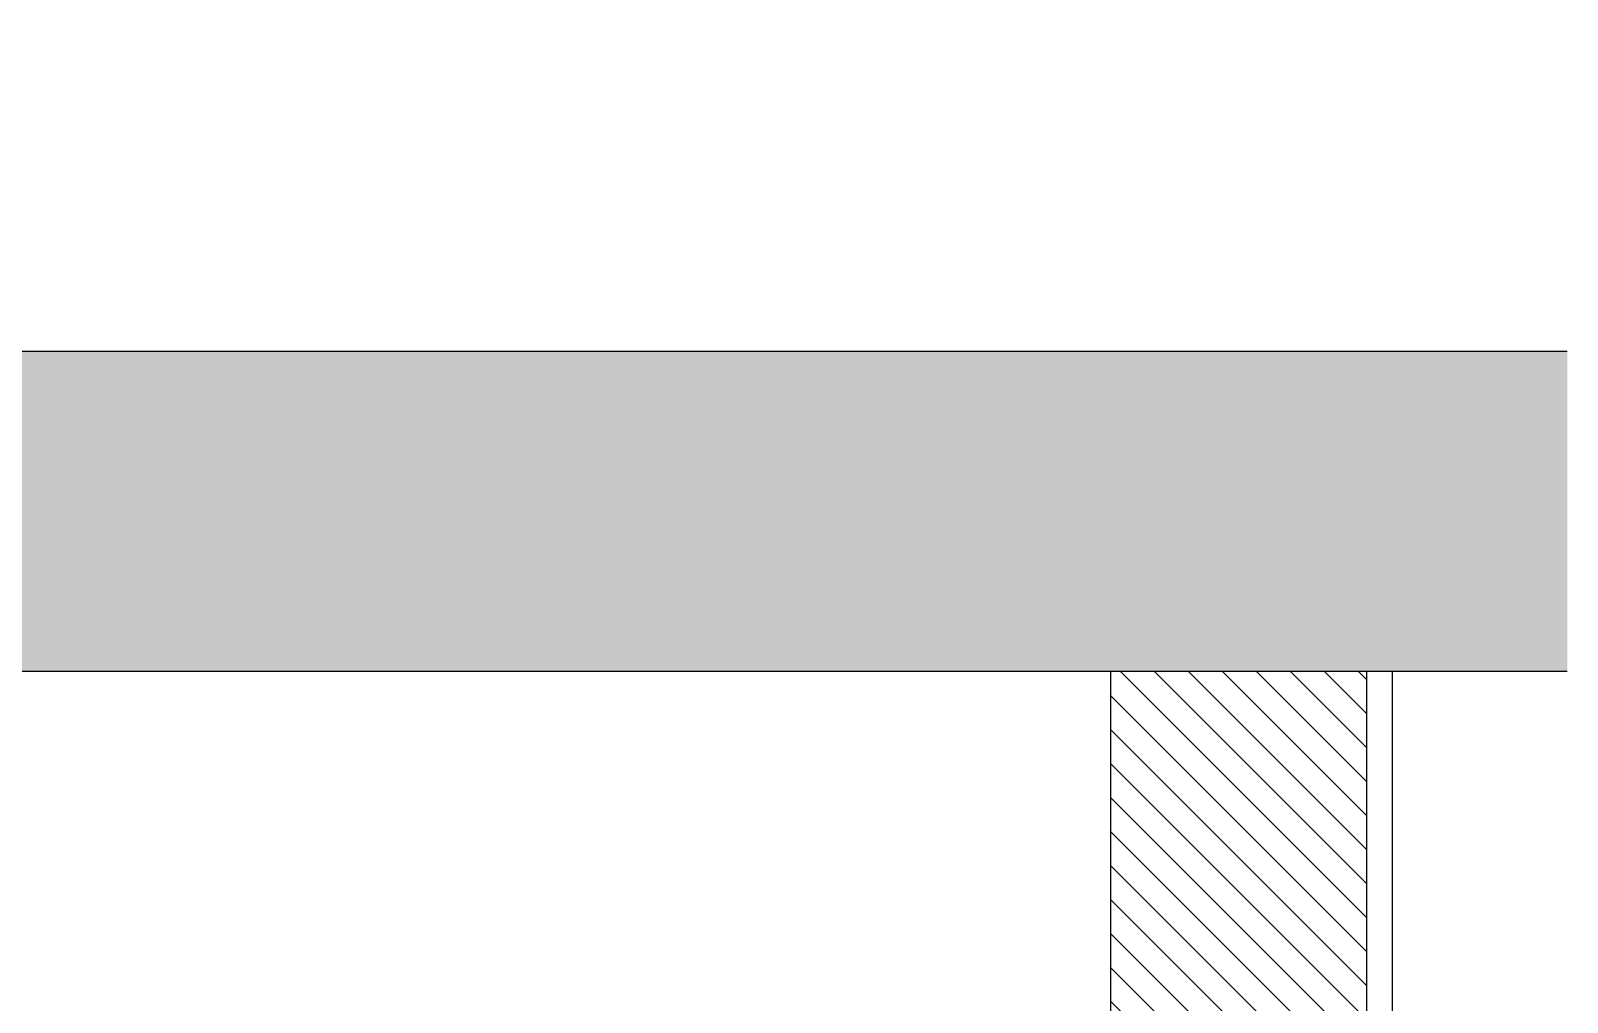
# Model space of a CAD drawing. Header units: inches. Extents: x 258415 to 640093, y 441672 to 945769.
# Drawn here: x 320666 to 321865, y 463066 to 463824 of the extents above; entities that cross this region are included whole.
import ezdxf

# ---------------------------------------------------------------- set-up
doc = ezdxf.new("R2010")
doc.units = ezdxf.units.IN
doc.header["$MEASUREMENT"] = 0
for name, color, linetype in [('CQ Plaster', 1, 'Continuous'), ('CQ section wall', 3, 'Continuous'), ('CQ Section walls', 3, 'Continuous'), ('CQ Wall hatch_CHB', 8, 'Continuous')]:
    doc.layers.add(name, color=color, linetype=linetype)

# ---------------------------------------------------------------- blocks, each defined once
blk = doc.blocks.new('ff12 section a and b')
at = {"layer": 'CQ Wall hatch_CHB', "ltscale": 300, "extrusion": (1.65644e-08, -2.02966e-09, 1)}
h = blk.add_hatch(dxfattribs=at)
h.set_pattern_fill('AR-CONC', color=256, scale=10, angle=-13.9714, style=0)
h.set_pattern_definition([(36.028577, (-117982.78, -49373.48), (68.0890203, -23.40695), [7.5, -82.5]), (341.028577, (-117982.78, -49373.48), (4.6961155, 76.3439316), [6, -66]), (86.480021, (-117977.11, -49375.43), (72.7851354, 52.936981), [6.374019, -70.114211]), (32.212777, (-117977.95, -49354.07), (99.570572, -41.829513), [11.25, -123.75]), (82.664212, (-117969.65, -49357.56), (114.220033, 71.96377), [9.561034, -105.171376]), (337.21274, (-117977.95, -49354.07), (114.220033, 71.96377), [9, -99]), (7.028577, (-117969.455, -49361.34), (48.2040844, -53.482392), [7.5, -82.5]), (312.028577, (-117969.455, -49361.34), (41.119588, 64.495185), [6, -66]), (57.480021, (-117965.44, -49365.796), (89.323671, 11.012793), [6.374019, -70.114211]), (23.5285767, (-117982.78, -49373.481), (9.2173322, 32.010976), [0, -65.2, 0, -67, 0, -66.25]), (353.528577, (-117982.78, -49373.48), (35.0512903, 31.9228578), [0, -38.2, 0, -63.7, 0, -25.25]), (313.5285767, (-118004.42, -49368.097), (51.2584374, -15.0772595), [0, -25, 0, -78, 0, -103.5]), (303.528577, (-118014.125, -49365.683), (59.0102484, -4.3659754), [0, -32.5, 0, -51.8, 0, -73.5])])
h.paths.add_polyline_path([(308598.9, 463573.9), (308598.9, 463323.9), (312785.4, 463323.9), (312785.4, 463823.9), (312585.4, 463823.9), (312585.4, 463573.9)])
h.paths.add_polyline_path([(308598.9, 459623.9), (308598.9, 459373.9), (312785.4, 459373.9), (312785.4, 459623.9)])
at = {"layer": 'CQ Wall hatch_CHB', "extrusion": (1.65644e-08, -2.02966e-09, 1)}
h = blk.add_hatch(dxfattribs=at)
h.set_pattern_fill('ANSI31,_O', color=8, scale=150)
h.set_pattern_definition([(45, (307239.385, 458759.883), (-13.25825, 13.25825), [])])
h.paths.add_polyline_path([(308755.4, 462373.9), (308955.4, 462373.9), (308955.4, 463323.9), (308755.4, 463323.9)])
at = {"layer": 'CQ Plaster', "elevation": 0}
blk.add_lwpolyline([(308755.4, 462373.9), (308735.4, 462373.9), (308735.4, 463323.9)], dxfattribs=at)
at = {"layer": 'CQ Section walls', "extrusion": (1.65644e-08, -2.02966e-09, 1), "elevation": 0}
for points in [[(312785.4, 463323.9), (312785.4, 463823.9), (312585.4, 463823.9), (312585.4, 463573.9), (308598.9, 463573.9)], [(308598.9, 463323.9), (312785.4, 463323.9), (312785.4, 463323.9), (312172.3, 463323.9), (312172.3, 463323.9)]]:
    blk.add_lwpolyline(points, dxfattribs=at)
blk.add_lwpolyline([(308755.4, 463323.9), (308955.4, 463323.9), (308955.4, 462373.9), (308755.4, 462373.9)], close=True, dxfattribs=at)

msp = doc.modelspace()

# ---------------------------------------------------------------- block references
at = {"layer": 'CQ section wall', "xscale": -1}
msp.add_blockref('ff12 section a and b', (630464.254, 0), dxfattribs=at)

doc.saveas('drawing.dxf')
